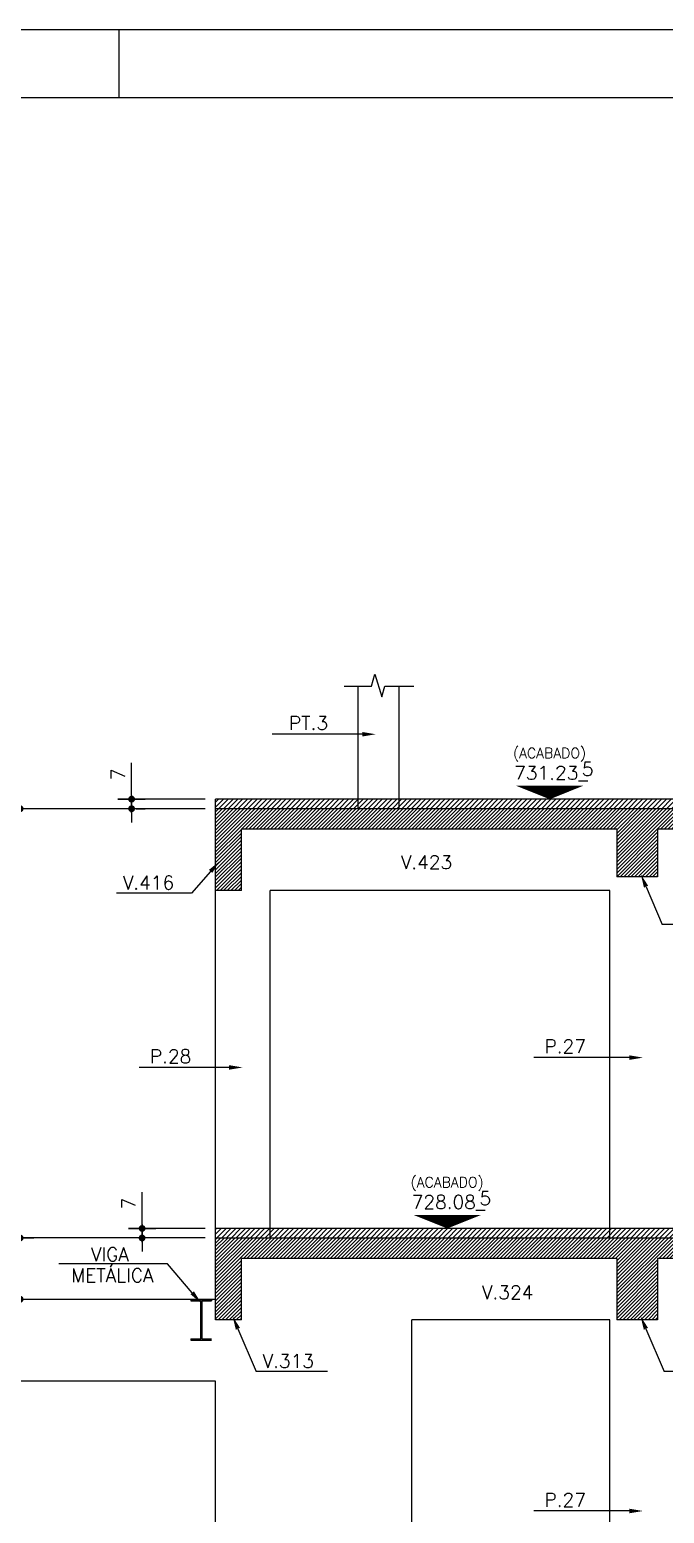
# Model space of a CAD drawing. Header units: inches. Extents: x 0 to 5940, y 0 to 4205.
# Drawn here: x 2174 to 2640, y 3116 to 4205 of the extents above; entities that cross this region are included whole.
import ezdxf
from ezdxf.enums import TextEntityAlignment as Align

# ---------------------------------------------------------------- set-up
doc = ezdxf.new("R2010")
doc.units = ezdxf.units.IN
doc.header["$LTSCALE"] = 50
doc.header["$MEASUREMENT"] = 0
for name, color, linetype in [('CORTES', 2, 'Continuous'), ('COTA', 6, 'Continuous'), ('FOLHA', 7, 'Continuous'), ('NIVEL', 3, 'Continuous'), ('TEXTO', 3, 'Continuous')]:
    doc.layers.add(name, color=color, linetype=linetype)
doc.styles.add('ROMANS', font='romans.shx')
doc.dimstyles.new('COTA_50', dxfattribs={"dimscale": 5, "dimtxt": 2, "dimasz": 1, "dimexe": 2, "dimexo": 1.5, "dimgap": 1, "dimtad": 1, "dimzin": 12, "dimdsep": 46, "dimtxsty": 'ROMANS', "dimblk1": 'COTA', "dimblk2": 'COTA', "dimsah": 1, "dimcen": -4, "dimdle": 1.5, "dimclrd": 6, "dimclre": 6, "dimclrt": 3, "dimadec": 0, "dimazin": 0, "dimtfac": 1, "dimtofl": 0, "dimtmove": 0, "dimatfit": 3, "dimldrblk": 'COTA', "dimfxl": 1, "dimtolj": 1, "dimtzin": 12, "dimarcsym": 0})

# ---------------------------------------------------------------- blocks, each defined once
blk = doc.blocks.new('COTA')
at = {"layer": 'COTA'}
for p, q in [((2, 0), (-2, 0)), ((0, -2), (0, 2))]:
    blk.add_line(p, q, dxfattribs=at)
at = {"layer": 'COTA', "const_width": 0.5}
blk.add_lwpolyline([(-0.25, 0, 1), (0.25, 0, 1)], format="xyb", close=True, dxfattribs=at)
blk = doc.blocks.new('*D45')
at = {"layer": 'COTA', "color": 6, "lineweight": -2, "transparency": 16777216}
for p, q in [((2303.2, 3318.3), (2157.3, 3318.3)), ((2167.3, 3278.3), (2167.3, 3313.3)), ((2167.3, 3273.3), (2157.3, 3273.3))]:
    blk.add_line(p, q, dxfattribs=at)
at = {"layer": 'Defpoints', "color": 0, "transparency": 16777216}
for p in [(2167.3, 3318.3), (2310.7, 3318.3), (2174.8, 3273.3)]:
    blk.add_point(p, dxfattribs=at)
at = {"layer": 'COTA', "color": 6, "lineweight": -2, "transparency": 16777216, "xscale": 5, "yscale": 5, "zscale": 5}
for p, rotation in [((2167.3, 3318.3), 90), ((2167.3, 3273.3), 270)]:
    blk.add_blockref('COTA', p, dxfattribs=dict(at, rotation=rotation))
at = {"layer": 'COTA', "color": 3, "transparency": 16777216, "insert": (2157.3, 3295.8), "char_height": 10, "attachment_point": 5, "rotation": 90, "style": 'ROMANS'}
blk.add_mtext('\\A1;45', dxfattribs=at)
blk = doc.blocks.new('*D72')
at = {"layer": 'COTA', "color": 6, "lineweight": -2, "transparency": 16777216}
for p, q in [((2303.2, 3633.3), (2157.3, 3633.3)), ((2167.3, 3323.3), (2167.3, 3628.3)), ((2303.2, 3318.3), (2157.3, 3318.3))]:
    blk.add_line(p, q, dxfattribs=at)
at = {"layer": 'Defpoints', "color": 0, "transparency": 16777216}
for p in [(2167.3, 3633.3), (2310.7, 3633.3), (2310.7, 3318.3)]:
    blk.add_point(p, dxfattribs=at)
at = {"layer": 'COTA', "color": 6, "lineweight": -2, "transparency": 16777216, "xscale": 5, "yscale": 5, "zscale": 5}
for p, rotation in [((2167.3, 3633.3), 90), ((2167.3, 3318.3), 270)]:
    blk.add_blockref('COTA', p, dxfattribs=dict(at, rotation=rotation))
at = {"layer": 'COTA', "color": 3, "transparency": 16777216, "insert": (2157.3, 3475.8), "char_height": 10, "attachment_point": 5, "rotation": 90, "style": 'ROMANS'}
blk.add_mtext('\\A1;315', dxfattribs=at)
blk = doc.blocks.new('*D73')
at = {"layer": 'COTA', "color": 6, "lineweight": -2, "transparency": 16777216}
for p, q in [((2249.1, 3645.3), (2249.1, 3666.9)), ((2303.2, 3640.3), (2239.1, 3640.3)), ((2249.1, 3628.3), (2249.1, 3623.3)), ((2252.4, 3633.3), (2259.1, 3633.3))]:
    blk.add_line(p, q, dxfattribs=at)
at = {"layer": 'Defpoints', "color": 0, "transparency": 16777216}
for p in [(2249.1, 3640.3), (2310.7, 3640.3), (2244.9, 3633.3)]:
    blk.add_point(p, dxfattribs=at)
at = {"layer": 'COTA', "color": 6, "lineweight": -2, "transparency": 16777216, "xscale": 5, "yscale": 5, "zscale": 5}
for p, rotation in [((2249.1, 3640.3), 270), ((2249.1, 3633.3), 90)]:
    blk.add_blockref('COTA', p, dxfattribs=dict(at, rotation=rotation))
at = {"layer": 'COTA', "color": 3, "transparency": 16777216, "insert": (2239.1, 3658.6), "char_height": 10, "attachment_point": 5, "rotation": 90, "style": 'ROMANS'}
blk.add_mtext('\\A1;7', dxfattribs=at)
blk = doc.blocks.new('*D74')
at = {"layer": 'COTA', "color": 6, "lineweight": -2, "transparency": 16777216}
for p, q in [((2256.8, 3330.3), (2256.8, 3351.9)), ((2303.2, 3325.3), (2246.8, 3325.3)), ((2253.6, 3318.3), (2246.8, 3318.3)), ((2256.8, 3313.3), (2256.8, 3308.3))]:
    blk.add_line(p, q, dxfattribs=at)
at = {"layer": 'Defpoints', "color": 0, "transparency": 16777216}
for p in [(2256.8, 3325.3), (2310.7, 3325.3), (2261.1, 3318.3)]:
    blk.add_point(p, dxfattribs=at)
at = {"layer": 'COTA', "color": 6, "lineweight": -2, "transparency": 16777216, "xscale": 5, "yscale": 5, "zscale": 5}
for p, rotation in [((2256.8, 3325.3), 270), ((2256.8, 3318.3), 90)]:
    blk.add_blockref('COTA', p, dxfattribs=dict(at, rotation=rotation))
at = {"layer": 'COTA', "color": 3, "transparency": 16777216, "insert": (2246.8, 3343.6), "char_height": 10, "attachment_point": 5, "rotation": 90, "style": 'ROMANS'}
blk.add_mtext('\\A1;7', dxfattribs=at)

msp = doc.modelspace()

# ---------------------------------------------------------------- hatches: boundary and pattern name
at = {"layer": 'CORTES'}
h = msp.add_hatch(dxfattribs=at)
h.set_pattern_fill('ANSI31', color=253, scale=20)
h.set_pattern_definition([(45, (-20281.5175, 14545.0188), (-1.76776695, 1.76776695), [])])
h.paths.add_polyline_path([(2772.191, 3640.275), (2310.656, 3640.275), (2310.656, 3633.275), (2772.191, 3633.275)])
h = msp.add_hatch(dxfattribs=at)
h.set_pattern_fill('ANSI31', color=252, scale=15)
h.set_pattern_definition([(45, (-20281.5175, 14545.0188), (-1.32582521, 1.32582521), [])])
h.paths.add_polyline_path([(2605.19, 3583.275), (2635.19, 3583.275), (2635.19, 3618.275), (2758.191, 3618.275), (2758.191, 3593.275), (2772.191, 3593.275), (2772.191, 3633.275), (2310.656, 3633.275), (2310.656, 3573.275), (2329.656, 3573.275), (2329.656, 3618.275), (2605.19, 3618.275)])
h = msp.add_hatch(dxfattribs=at)
h.set_pattern_fill('ANSI31', color=252, scale=15)
h.set_pattern_definition([(45, (-448.7724, 14083.8969), (-1.3258252, 1.3258252), [])])
h.paths.add_polyline_path([(3222.69, 3603.087), (3222.69, 3583.275), (3241.69, 3583.275), (3241.69, 3618.275), (3340.69, 3618.275), (3340.69, 3573.275), (3354.69, 3573.275), (3354.69, 3633.275), (3222.69, 3633.275), (3222.69, 3620.775), (3194.69, 3620.775), (3194.69, 3603.275), (3166.69, 3603.275), (3166.69, 3585.775), (3138.69, 3585.775), (3138.69, 3568.275), (3110.69, 3568.275), (3110.69, 3550.775), (3082.69, 3550.775), (3082.69, 3533.275), (3054.69, 3533.275), (3054.69, 3515.775), (3026.69, 3515.775), (3026.69, 3498.275), (2998.69, 3498.275), (2998.69, 3480.775), (2970.69, 3480.775), (2970.69, 3463.275), (2942.69, 3463.275), (2942.69, 3445.775), (2914.69, 3445.775), (2914.69, 3428.275), (2886.69, 3428.275), (2886.69, 3410.775), (2858.69, 3410.775), (2858.69, 3393.275), (2830.69, 3393.275), (2830.69, 3375.775), (2802.69, 3375.775), (2802.69, 3358.275), (2774.69, 3358.275), (2774.69, 3340.775), (2746.69, 3340.775), (2746.69, 3318.275), (2310.656, 3318.275), (2310.656, 3258.275), (2329.656, 3258.275), (2329.656, 3303.275), (2605.19, 3303.275), (2605.19, 3258.275), (2635.19, 3258.275), (2635.19, 3303.275), (2742.992, 3303.275)])
h = msp.add_hatch(dxfattribs=at)
h.set_pattern_fill('ANSI31', color=253, scale=20)
h.set_pattern_definition([(45, (-20281.5175, 13612.8414), (-1.76776695, 1.76776695), [])])
h.paths.add_polyline_path([(2744.69, 3325.275), (2310.69, 3325.275), (2310.69, 3318.275), (2744.69, 3318.275)])
msp.add_hatch(color=1, dxfattribs=at).paths.add_polyline_path([(2300.19, 3273.275), (2307.69, 3273.275), (2307.69, 3272.275), (2300.69, 3272.275), (2300.69, 3244.275), (2307.69, 3244.275), (2307.69, 3243.275), (2292.69, 3243.275), (2292.69, 3244.275), (2299.69, 3244.275), (2299.69, 3272.275), (2292.69, 3272.275), (2292.69, 3273.275)])
h = msp.add_hatch(dxfattribs=at)
h.set_pattern_fill('CORTE_AÇO_0002', color=1, scale=100, style=0, pattern_type=2)
h.set_pattern_definition([(45, (2112.511, 2950.775), (-8.83883, 8.83883), []), (45, (2110.743, 2952.543), (-8.83883, 8.83883), []), (45, (2108.975, 2954.311), (-8.83883, 8.83883), [])])
h.paths.add_polyline_path([(2300.19, 3273.275), (2307.69, 3273.275), (2307.69, 3272.275), (2300.69, 3272.275), (2300.69, 3244.275), (2307.69, 3244.275), (2307.69, 3243.275), (2292.69, 3243.275), (2292.69, 3244.275), (2299.69, 3244.275), (2299.69, 3272.275), (2292.69, 3272.275), (2292.69, 3273.275)])

# ---------------------------------------------------------------- linework, layer by layer
at = {"layer": 'CORTES', "color": 8}
for p, q in [((2425.294, 3723.268), (2427.633, 3731.963)), ((2427.633, 3731.963), (2432.674, 3715.455)), ((2405.189, 3723.268), (2425.294, 3723.268)), ((2432.674, 3715.455), (2435.044, 3723.268)), ((2435.044, 3723.268), (2456.186, 3723.268))]:
    msp.add_line(p, q, dxfattribs=at)
at = {"layer": 'CORTES'}
for p, q in [((2415.19, 3723.268), (2415.19, 3633.275)), ((2445.19, 3723.268), (2445.19, 3633.275)), ((2310.69, 3318.275), (2310.69, 3573.275)), ((2350.69, 3318.275), (2350.69, 3573.275)), ((2600.19, 3573.275), (2350.69, 3573.275)), ((2600.19, 3318.275), (2600.19, 3573.275)), ((2310.656, 3273.275), (1697.69, 3273.275)), ((2454.69, 2950.775), (2454.69, 3258.275)), ((2600.19, 3258.275), (2454.69, 3258.275)), ((2600.19, 2950.775), (2600.19, 3258.275)), ((2310.69, 3213.275), (2003.69, 3213.275)), ((2310.69, 2950.775), (2310.69, 3213.275))]:
    msp.add_line(p, q, dxfattribs=at)
at = {"layer": 'CORTES', "color": 253}
for p, q in [((2772.191, 3640.275), (2310.656, 3640.275)), ((2310.656, 3633.275), (2310.656, 3640.275)), ((2746.69, 3325.275), (2310.69, 3325.275))]:
    msp.add_line(p, q, dxfattribs=at)
at = {"layer": 'CORTES', "color": 1}
for p, q in [((2310.656, 3573.275), (2310.656, 3633.275)), ((2772.191, 3633.275), (2310.656, 3633.275)), ((2329.656, 3573.275), (2329.656, 3618.275)), ((2605.19, 3618.275), (2329.656, 3618.275)), ((2605.19, 3618.275), (2605.19, 3583.275)), ((2635.19, 3618.275), (2635.19, 3583.275)), ((2758.191, 3618.275), (2635.19, 3618.275)), ((2635.19, 3583.275), (2605.19, 3583.275)), ((2329.656, 3573.275), (2310.656, 3573.275)), ((2310.656, 3258.275), (2310.656, 3318.275)), ((2746.69, 3318.275), (2310.656, 3318.275)), ((2329.656, 3258.275), (2329.656, 3303.275)), ((2605.19, 3303.275), (2329.656, 3303.275)), ((2605.19, 3303.275), (2605.19, 3258.275)), ((2635.19, 3303.275), (2635.19, 3258.275)), ((2742.992, 3303.275), (2635.19, 3303.275)), ((2292.69, 3273.275), (2292.69, 3272.275)), ((2292.69, 3272.275), (2299.69, 3272.275)), ((2299.69, 3272.275), (2299.69, 3244.275)), ((2300.69, 3272.275), (2307.69, 3272.275)), ((2300.69, 3272.275), (2300.69, 3244.275)), ((2307.69, 3273.275), (2307.69, 3272.275)), ((2299.81, 3264.575), (2299.81, 3249.575)), ((2329.656, 3258.275), (2310.656, 3258.275)), ((2635.19, 3258.275), (2605.19, 3258.275)), ((2292.69, 3244.275), (2299.69, 3244.275)), ((2292.69, 3244.275), (2292.69, 3243.275)), ((2292.69, 3243.275), (2306.69, 3243.275)), ((2300.69, 3244.275), (2307.69, 3244.275)), ((2306.69, 3243.275), (2307.69, 3243.275))]:
    msp.add_line(p, q, dxfattribs=at)
at = {"layer": 'CORTES', "color": 1, "flags": 128}
msp.add_lwpolyline([(2292.69, 3273.275), (2300.19, 3273.275), (2307.69, 3273.275)], dxfattribs=at)
at = {"layer": 'FOLHA'}
msp.add_line((2240, 4155), (2240, 4205), dxfattribs=at)
at = {"layer": 'FOLHA', "color": 1}
msp.add_line((5895, 4155), (125, 4155), dxfattribs=at)
at = {"layer": 'FOLHA'}
msp.add_lwpolyline([(0, 4205), (0, 0), (5940, 0), (5940, 4205)], close=True, dxfattribs=at)
at = {"layer": 'NIVEL', "color": 1}
for points in [[(2556, 3640.275, 0, 50, 0), (2556, 3650.275, 50, 50, 0)], [(2480.812, 3325.275, 0, 50, 0), (2480.812, 3335.275, 50, 50, 0)]]:
    msp.add_lwpolyline(points, format="xyseb", dxfattribs=at)
at = {"layer": 'TEXTO', "color": 8}
for p, q in [((2418.348, 3687.954), (2352.331, 3687.954)), ((2307.09, 3587.296), (2293.013, 3571.236)), ((2293.013, 3571.236), (2238.008, 3571.236)), ((2626.759, 3576.08), (2638.61, 3548.454)), ((2700.944, 3548.454), (2638.61, 3548.454)), ((2320.653, 3443.449), (2254.636, 3443.449)), ((2614.477, 3450.675), (2544.328, 3450.675)), ((2275.341, 3299.284), (2195.773, 3299.284)), ((2293.58, 3278.1), (2275.341, 3299.284)), ((2327.145, 3251.678), (2340.624, 3220.255)), ((2626.636, 3251.678), (2640.115, 3220.255)), ((2392.882, 3220.255), (2340.624, 3220.255)), ((2692.373, 3220.255), (2640.115, 3220.255)), ((2614.477, 3117.948), (2544.328, 3117.948))]:
    msp.add_line(p, q, dxfattribs=at)
for points in [[(2418.348, 3686.287), (2418.348, 3689.621), (2428.348, 3687.954)], [(2305.837, 3588.395), (2308.344, 3586.198), (2313.682, 3594.816)], [(2628.291, 3576.737), (2625.227, 3575.423), (2622.817, 3585.27)], [(2614.477, 3449.009), (2614.477, 3452.342), (2624.477, 3450.675)], [(2320.653, 3441.783), (2320.653, 3445.116), (2330.653, 3443.449)], [(2292.317, 3277.012), (2294.843, 3279.187), (2300.104, 3270.522)], [(2328.677, 3252.335), (2325.613, 3251.021), (2323.203, 3260.869)], [(2628.167, 3252.335), (2625.104, 3251.021), (2622.693, 3260.869)], [(2614.477, 3116.282), (2614.477, 3119.615), (2624.477, 3117.948)]]:
    msp.add_solid(points, dxfattribs=at)

# ---------------------------------------------------------------- texts
at = {"layer": 'NIVEL', "color": 4, "style": 'ROMANS'}
for p in [(2555.896, 3670.432), (2480.707, 3355.432)]:
    msp.add_text('(ACABADO)', height=7.5, dxfattribs=at).set_placement(p, align=Align.CENTER)
at = {"layer": 'NIVEL', "color": 3, "style": 'ROMANS'}
for s, p in [('731.23_', (2556.888, 3654.629)), ('5', (2583.924, 3657.472)), ('728.08_', (2481.699, 3339.629)), ('5', (2508.735, 3342.472))]:
    msp.add_text(s, height=10, dxfattribs=at).set_placement(p, align=Align.CENTER)
at = {"layer": 'TEXTO', "color": 3, "style": 'ROMANS'}
for s, p in [('PT.3', (2364.616, 3691.128)), ('V.423', (2446.669, 3589.08)), ('V.416', (2242.612, 3574.036)), ('P.27', (2552.168, 3453.849)), ('P.28', (2262.477, 3446.623)), ('VIGA', (2219.219, 3301.373)), ('METÁLICA', (2204.755, 3285.94)), ('V.324', (2506.287, 3273.418)), ('V.313', (2345.228, 3223.055)), ('P.27', (2552.168, 3121.122))]:
    msp.add_text(s, height=10, dxfattribs=at).set_placement(p)

# ---------------------------------------------------------------- dimensions: what is measured, and where the dimension line sits
at = {"layer": 'COTA'}
for base, p1, p2, picture, middle in [((2249.148, 3640.275), (2244.929, 3633.275), (2310.656, 3640.275), '*D73', (2239.148, 3658.609)), ((2167.342, 3633.275), (2310.69, 3318.275), (2310.656, 3633.275), '*D72', (2157.342, 3475.775)), ((2256.826, 3325.275), (2261.085, 3318.275), (2310.69, 3325.275), '*D74', (2246.826, 3343.609)), ((2167.342, 3318.275), (2174.798, 3273.275), (2310.656, 3318.275), '*D45', (2157.342, 3295.775))]:
    dim = msp.add_linear_dim(base=base, p1=p1, p2=p2, angle=90, dimstyle='COTA_50', dxfattribs=at)
    dim.commit()
    dim.dimension.update_dxf_attribs({"geometry": picture, "text_midpoint": middle})

doc.saveas('drawing.dxf')
